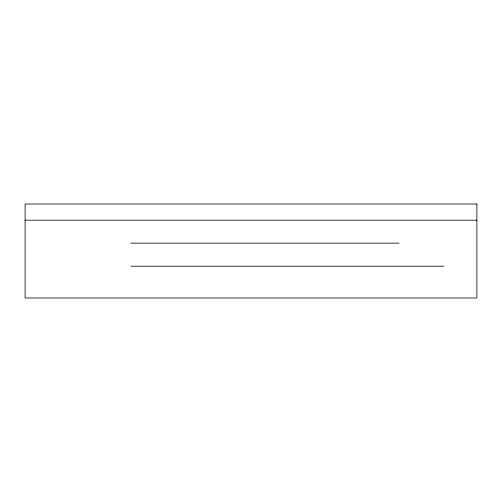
<?xml version="1.0" encoding="UTF-8"?>
<svg xmlns="http://www.w3.org/2000/svg" width="502" height="502" viewBox="0 0 502 502"><rect width="100%" height="100%" fill="white"/><g stroke="black" fill="none" stroke-linecap="round" stroke-linejoin="round"><path stroke-width="0.75" d="M25.1 220.196L476.9 220.196M130.853 243.144L399.059 243.144M130.853 266.192L444.006 266.192M476.9 204.007L25.1 204.007L25.1 297.993L476.9 297.993L476.9 204.007"/></g></svg>
